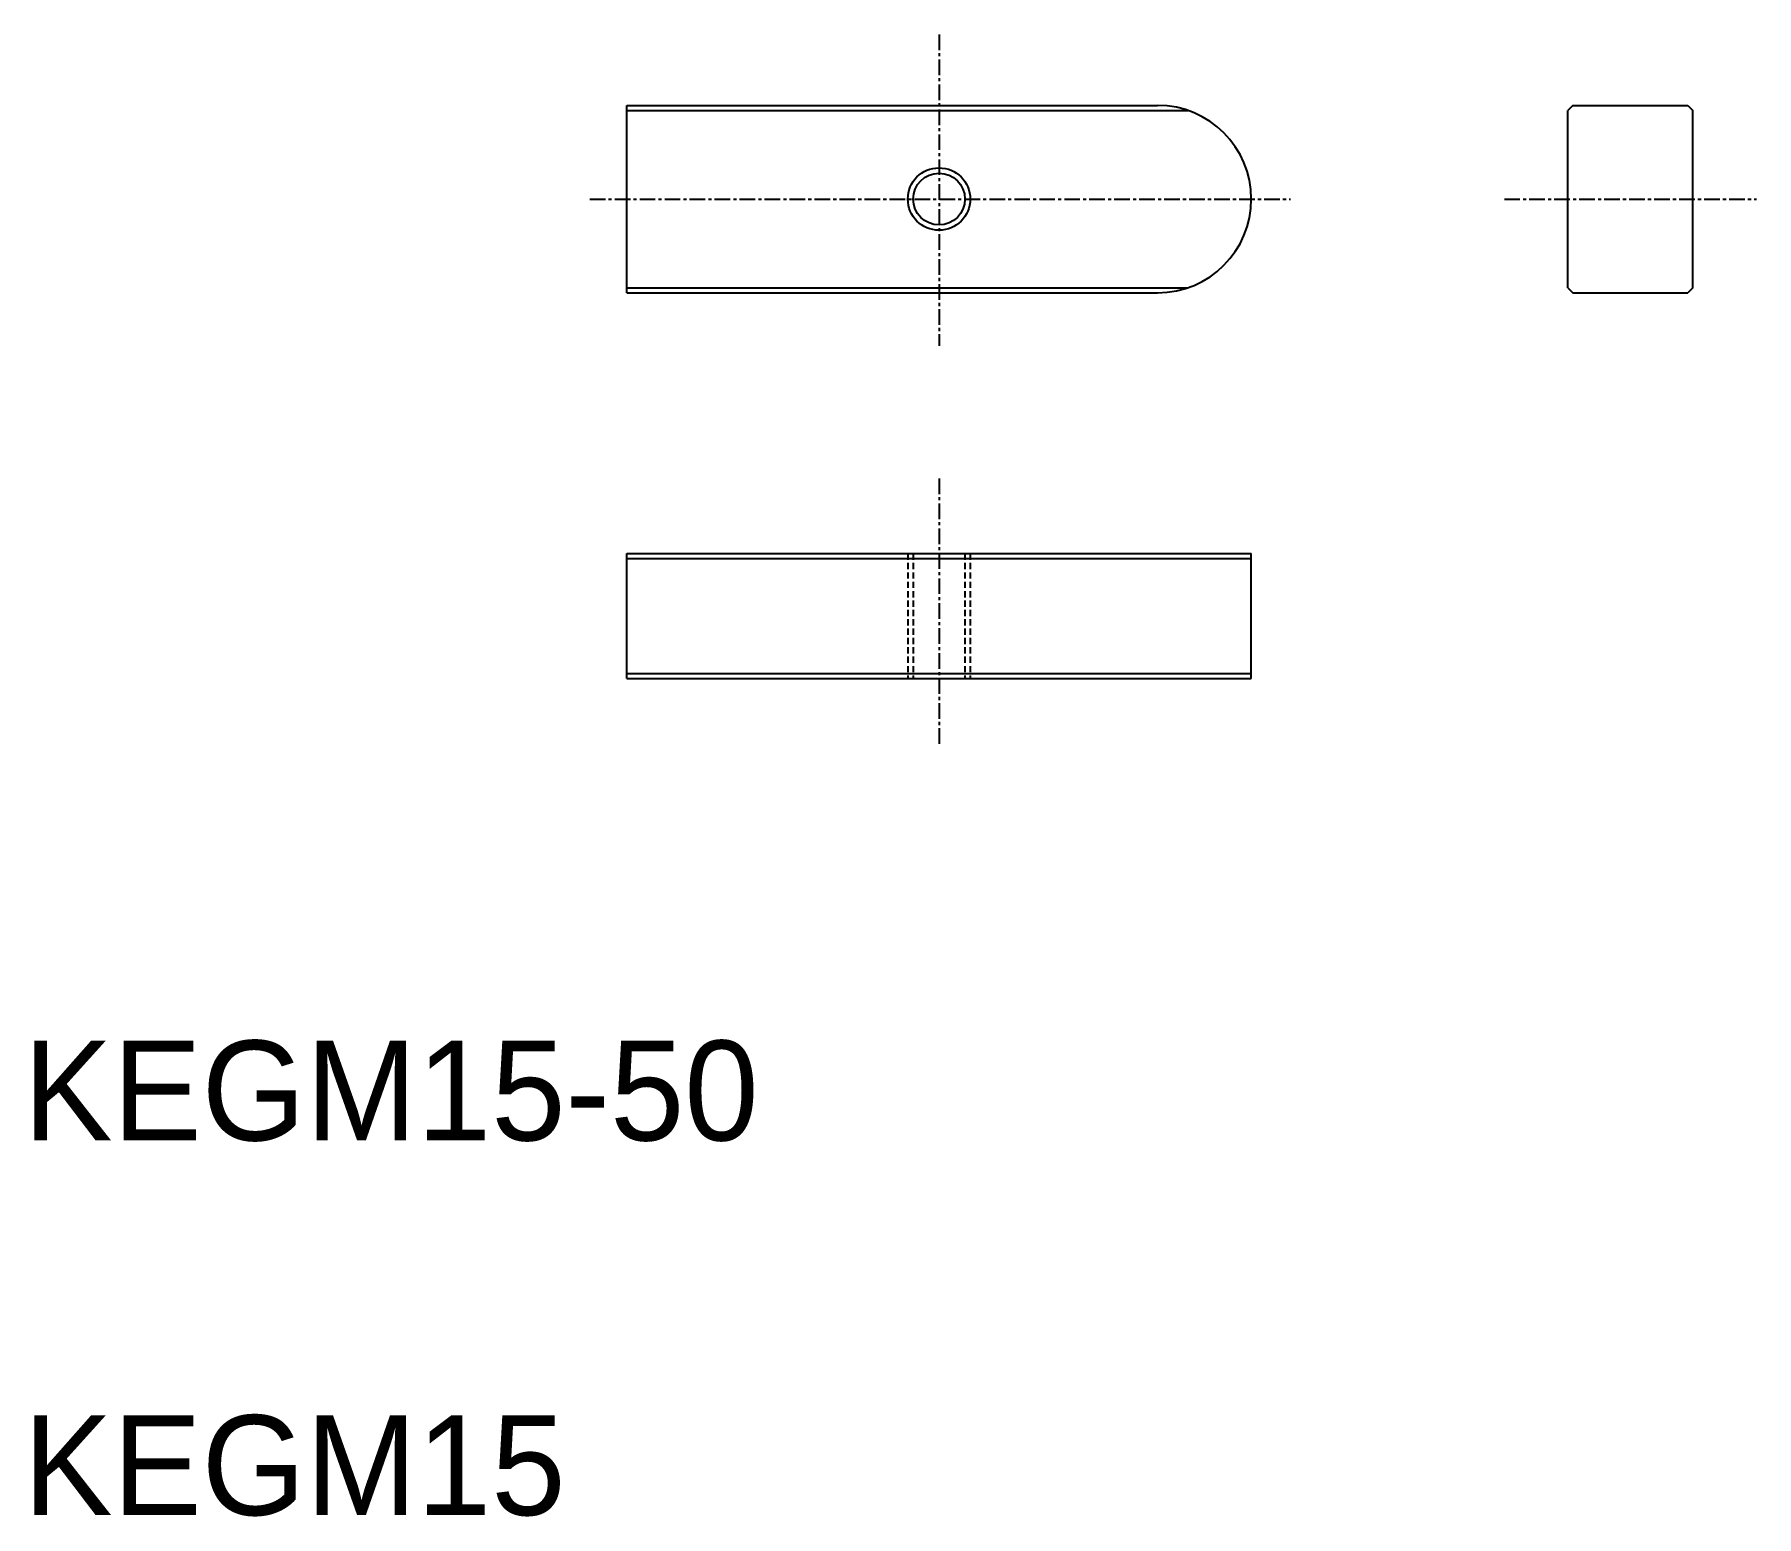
# Model space of a CAD drawing. Extents: x 21 to 159, y 20 to 139.
import ezdxf

# ---------------------------------------------------------------- set-up
doc = ezdxf.new("R2010")
doc.units = 0
doc.linetypes.add('CENTER', pattern=[2, 1.25, -0.25, 0.25, -0.25])
doc.linetypes.add('DASHED', pattern=[0.75, 0.5, -0.25])
doc.layers.get('0').update_dxf_attribs({"linetype": 'CONTINUOUS'})
doc.layers.add('CENTER', color=1, linetype='CENTER')

msp = doc.modelspace()

# ---------------------------------------------------------------- linework, layer by layer
at = {"color": 7, "linetype": 'CONTINUOUS'}
for p, q in [((68.31, 132.88), (110.81, 132.88)), ((68.31, 117.88), (68.31, 132.88)), ((144.05, 132.88), (143.65, 132.48)), ((143.65, 118.28), (143.65, 132.48)), ((144.05, 132.88), (153.25, 132.88)), ((153.25, 132.88), (153.65, 132.48)), ((153.65, 118.28), (153.65, 132.48)), ((68.31, 125.38), (68.31, 125.38)), ((118.31, 125.38), (118.31, 125.38)), ((68.31, 117.88), (110.81, 117.88)), ((143.65, 118.28), (144.05, 117.88)), ((144.05, 117.88), (153.25, 117.88)), ((153.65, 118.28), (153.25, 117.88)), ((68.31, 96.99), (118.31, 96.99)), ((68.31, 86.99), (68.31, 96.99)), ((118.31, 86.99), (118.31, 96.99)), ((68.31, 86.99), (118.31, 86.99)), ((80.81, 86.99), (80.81, 86.99))]:
    msp.add_line(p, q, dxfattribs=at)
at = {"color": 3, "linetype": 'CONTINUOUS'}
for p, q in [((68.31, 132.48), (113.23, 132.48)), ((68.31, 118.28), (113.23, 118.28)), ((68.31, 96.59), (118.31, 96.59)), ((68.31, 87.39), (118.31, 87.39))]:
    msp.add_line(p, q, dxfattribs=at)
at = {"color": 3, "linetype": 'DASHED'}
for p, q in [((90.81, 96.99), (90.81, 86.99)), ((91.24, 96.99), (91.24, 86.99)), ((95.38, 96.99), (95.38, 86.99)), ((95.81, 96.99), (95.81, 86.99))]:
    msp.add_line(p, q, dxfattribs=at)
at = {"color": 3, "linetype": 'CONTINUOUS'}
msp.add_circle((93.31, 125.38), 2.5, dxfattribs=at)
at = {"color": 7, "linetype": 'CONTINUOUS'}
msp.add_circle((93.31, 125.38), 2.07, dxfattribs=at)
for start, end in [(0, 90), (270, 0)]:
    msp.add_arc((110.81, 125.38), 7.5, start, end, dxfattribs=at)
at = {"layer": 'CENTER', "color": 1, "linetype": 'CENTER'}
for p, q in [((93.31, 138.56), (93.31, 113.62)), ((65.34, 125.38), (121.45, 125.38)), ((138.57, 125.38), (158.76, 125.38)), ((93.31, 103.01), (93.31, 81.75))]:
    msp.add_line(p, q, dxfattribs=at)

# ---------------------------------------------------------------- texts
at = {"color": 7, "linetype": 'CONTINUOUS'}
for s, p in [('KEGM15-50', (20, 50)), ('KEGM15', (20, 20))]:
    msp.add_text(s, height=8, dxfattribs=at).set_placement(p)

doc.saveas('drawing.dxf')
